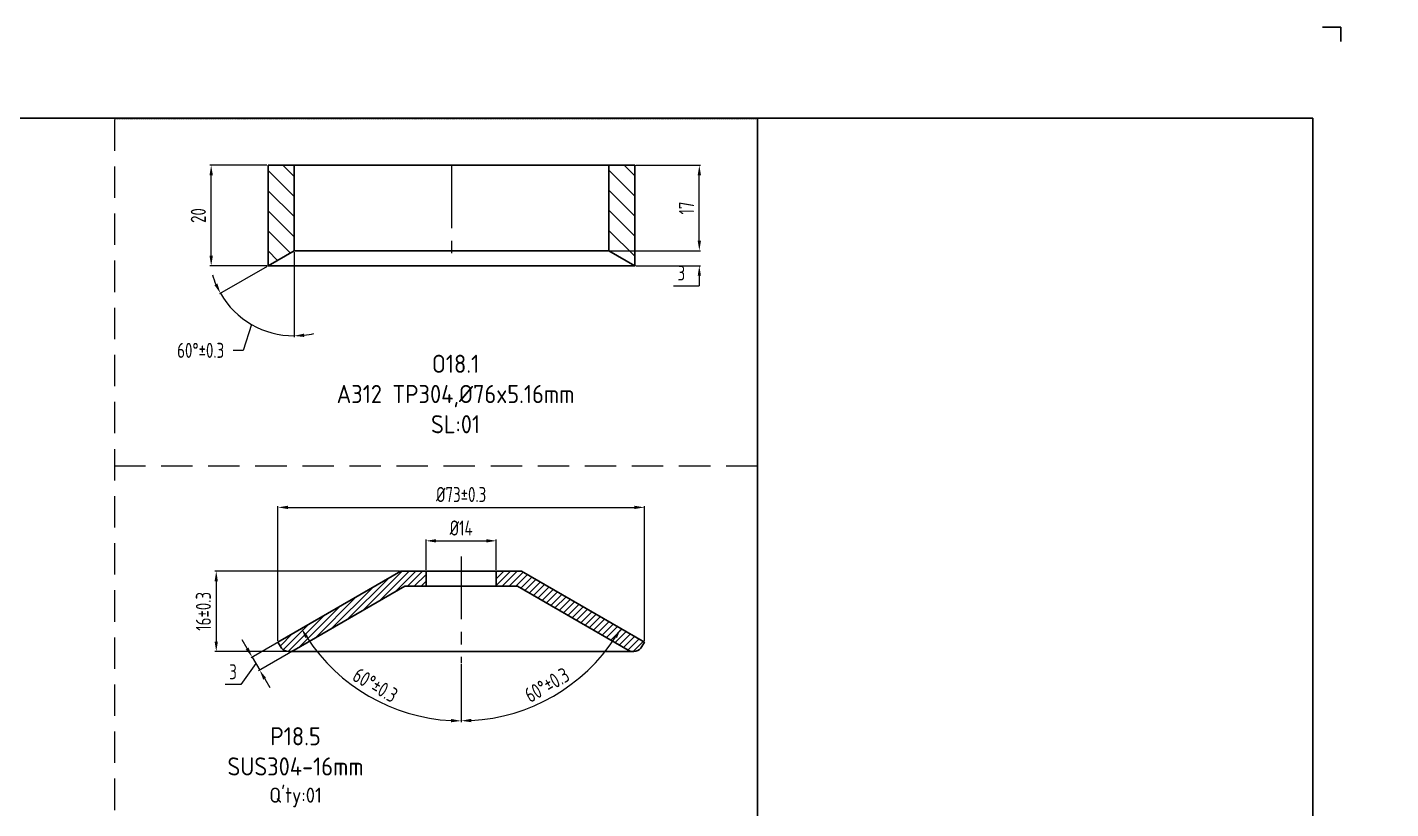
# Model space of a CAD drawing. Header units: millimetres. Extents: x -46397 to 283259, y -8690 to 23983.
# Drawn here: x 186228.2 to 186499.7, y -1654.1 to -1498.5 of the extents above; entities that cross this region are included whole.
import ezdxf
from ezdxf import colors
from ezdxf.entities.mleader import LeaderData, LeaderLine
from ezdxf.math import Vec2, Vec3

# ---------------------------------------------------------------- set-up
doc = ezdxf.new("R2010")
doc.units = ezdxf.units.MM
doc.linetypes.add('CENTER', pattern=[2, 1.25, -0.25, 0.25, -0.25])
doc.linetypes.add('HIDDEN', pattern=[0.375, 0.25, -0.125])
doc.layers.get('Defpoints').update_dxf_attribs({"lineweight": 0})
for name, color, linetype, lineweight in [('4.KICH THUOC', 3, 'Continuous', 9), ('Dtext', 255, 'Continuous', 20), ('DUONGCHINH', 7, 'Continuous', 25), ('mD_HATCH', 8, 'Continuous', 0), ('mDƯỜNG KHUẤT', 251, 'HIDDEN', 5), ('mDƯỜNG TÂM', 8, 'CENTER', 0)]:
    doc.layers.add(name, color=color, linetype=linetype, lineweight=lineweight)
doc.layers.add('DIM', color=8, linetype='Continuous')
doc.styles.add('Arial', font='arial.ttf')
doc.styles.add('Chu va so', font='arial.ttf')
doc.styles.add('GHI CHÚ 1', font='isocp_IV25.ttf', dxfattribs={"width": 0.8})
doc.styles.get("Standard").update_dxf_attribs({"font": 'isocp.shx', "width": 0.8})
doc.styles.add('TCVN', font='arial.ttf')
doc.dimstyles.new('1-30SCALE', dxfattribs={"dimtxt": 75, "dimasz": 75, "dimexe": 37.5, "dimexo": 30, "dimgap": 30, "dimtad": 1, "dimtoh": 1, "dimdec": 0, "dimdsep": 46, "dimtxsty": 'GHI CHÚ 1', "dimcen": 0.09, "dimclrd": 256, "dimclre": 256, "dimclrt": 2, "dimadec": 0, "dimazin": 0, "dimtfac": 1, "dimtdec": 0, "dimtofl": 0, "dimtmove": 0, "dimatfit": 3, "dimfxl": 1, "dimlwd": 0, "dimlwe": 0, "dimarcsym": 0})
doc.dimstyles.new('1-30SCALE$2', dxfattribs={"dimtxt": 75, "dimasz": 75, "dimexe": 37.5, "dimexo": 30, "dimgap": 30, "dimtad": 1, "dimtoh": 1, "dimdec": 0, "dimdsep": 46, "dimtxsty": 'GHI CHÚ 1', "dimcen": 0.09, "dimclrd": 256, "dimclre": 256, "dimclrt": 2, "dimadec": 0, "dimazin": 0, "dimtfac": 1, "dimtdec": 0, "dimtofl": 0, "dimtmove": 0, "dimatfit": 3, "dimfxl": 1, "dimlwd": 0, "dimlwe": 0, "dimarcsym": 0})
pattern_1 = [(315, (118748.221, -16624.7966), (1.99810699, 1.99810699), [])]

# ---------------------------------------------------------------- blocks, each defined once
blk = doc.blocks.new('*D976')
at = {"layer": 'Defpoints', "color": 0, "transparency": 16777216}
for p in [(186302.58, -1606.77, 1.05), (186265.82, -1622.77), (186292.12, -1622.77, 1.05)]:
    blk.add_point(p, dxfattribs=at)
at = {"layer": 'DIM', "linetype": 'Continuous', "lineweight": 0, "transparency": 16777216}
for p, q in [((186302.33, -1606.77), (186265.57, -1606.77)), ((186265.82, -1608.77), (186265.82, -1620.77)), ((186291.87, -1622.77), (186265.57, -1622.77))]:
    blk.add_line(p, q, dxfattribs=at)
at = {"layer": 'DIM', "transparency": 16777216}
for points in [[(186265.49, -1608.77), (186266.15, -1608.77), (186265.82, -1606.77)], [(186265.49, -1620.77), (186266.15, -1620.77), (186265.82, -1622.77)]]:
    blk.add_solid(points, dxfattribs=at)
at = {"layer": 'DIM', "color": 2, "transparency": 16777216, "insert": (186263.26, -1614.77), "char_height": 3, "attachment_point": 5, "rotation": 90, "style": 'GHI CHÚ 1'}
blk.add_mtext('16%%P0.3', dxfattribs=at)
blk = doc.blocks.new('*D975')
at = {"layer": 'Defpoints', "color": 0, "transparency": 16777216}
for p in [(186351.1, -1594.06), (186278.1, -1620.91, 1.05), (186351.1, -1620.91, 1.05)]:
    blk.add_point(p, dxfattribs=at)
at = {"layer": 'DIM', "linetype": 'Continuous', "lineweight": 0, "transparency": 16777216}
for p, q in [((186278.1, -1620.66), (186278.1, -1593.81)), ((186351.1, -1620.66), (186351.1, -1593.81)), ((186280.1, -1594.06), (186349.1, -1594.06))]:
    blk.add_line(p, q, dxfattribs=at)
at = {"layer": 'DIM', "transparency": 16777216}
for points in [[(186280.1, -1593.73), (186280.1, -1594.39), (186278.1, -1594.06)], [(186349.1, -1593.73), (186349.1, -1594.39), (186351.1, -1594.06)]]:
    blk.add_solid(points, dxfattribs=at)
at = {"layer": 'DIM', "color": 2, "transparency": 16777216, "insert": (186314.6, -1591.5), "char_height": 3, "attachment_point": 5, "style": 'GHI CHÚ 1'}
blk.add_mtext('%%C73%%P0.3', dxfattribs=at)
blk = doc.blocks.new('*D1014')
at = {"layer": 'Defpoints', "color": 0, "transparency": 16777216}
for p in [(186321.6, -1600.72), (186307.6, -1606.77, 1.05), (186321.6, -1606.77, 1.05)]:
    blk.add_point(p, dxfattribs=at)
at = {"layer": 'DIM', "linetype": 'Continuous', "lineweight": 0, "transparency": 16777216}
for p, q in [((186307.6, -1606.52), (186307.6, -1600.47)), ((186309.6, -1600.72), (186319.6, -1600.72)), ((186321.6, -1606.52), (186321.6, -1600.47))]:
    blk.add_line(p, q, dxfattribs=at)
at = {"layer": 'DIM', "transparency": 16777216}
for points in [[(186309.6, -1600.39), (186309.6, -1601.05), (186307.6, -1600.72)], [(186319.6, -1600.39), (186319.6, -1601.05), (186321.6, -1600.72)]]:
    blk.add_solid(points, dxfattribs=at)
at = {"layer": 'DIM', "color": 2, "transparency": 16777216, "insert": (186314.6, -1598.17), "char_height": 3, "attachment_point": 5, "style": 'GHI CHÚ 1'}
blk.add_mtext('%%C14', dxfattribs=at)
blk = doc.blocks.new('*D1013')
at = {"layer": 'Defpoints', "color": 0, "transparency": 16777216}
for p in [(186314.6, -1603.84, 1.05), (186302.58, -1606.77, 1.05), (186278.1, -1620.91, 1.05), (186314.6, -1624.98, 1.05), (186290.99, -1627.97)]:
    blk.add_point(p, dxfattribs=at)
at = {"layer": 'DIM', "linetype": 'Continuous', "lineweight": 0, "transparency": 16777216}
blk.add_line((186314.6, -1625.23), (186314.6, -1636.82), dxfattribs=at)
blk.add_arc((186314.6, -1599.83), 36.74, 213.1197, 266.8803, dxfattribs=at)
at = {"layer": 'DIM', "transparency": 16777216}
for points in [[(186283.55, -1620.08), (186284.12, -1619.73), (186282.79, -1618.2)], [(186312.61, -1636.18), (186312.59, -1636.85), (186314.6, -1636.57)]]:
    blk.add_solid(points, dxfattribs=at)
at = {"layer": 'DIM', "color": 2, "transparency": 16777216, "insert": (186297.51, -1629.43), "char_height": 3, "attachment_point": 5, "rotation": 330, "style": 'GHI CHÚ 1'}
blk.add_mtext('60°%%P0.3', dxfattribs=at)
blk = doc.blocks.new('*D1012')
at = {"layer": 'Defpoints', "color": 0, "transparency": 16777216}
for p in [(186314.6, -1603.84, 1.05), (186326.62, -1606.77, 1.05), (186351.1, -1620.91, 1.05), (186314.6, -1624.98, 1.05), (186327.16, -1634.33)]:
    blk.add_point(p, dxfattribs=at)
at = {"layer": 'DIM', "linetype": 'Continuous', "lineweight": 0, "transparency": 16777216}
blk.add_line((186314.6, -1625.23), (186314.6, -1636.8), dxfattribs=at)
blk.add_arc((186314.6, -1599.83), 36.72, 273.1214, 326.8786, dxfattribs=at)
at = {"layer": 'DIM', "transparency": 16777216}
for points in [[(186345.07, -1619.72), (186345.63, -1620.07), (186346.4, -1618.19)], [(186316.61, -1636.83), (186316.59, -1636.16), (186314.6, -1636.55)]]:
    blk.add_solid(points, dxfattribs=at)
at = {"layer": 'DIM', "color": 2, "transparency": 16777216, "insert": (186331.68, -1629.41), "char_height": 3, "attachment_point": 5, "rotation": 30, "style": 'GHI CHÚ 1'}
blk.add_mtext('60°%%P0.3', dxfattribs=at)
blk = doc.blocks.new('*D952')
at = {"layer": 'Defpoints', "color": 0, "transparency": 16777216}
for p in [(186280.68, -1619.41, 1.05), (186282.18, -1622.01, 1.05), (186274.47, -1626.47)]:
    blk.add_point(p, dxfattribs=at)
at = {"layer": 'DIM', "linetype": 'Continuous', "lineweight": 0, "transparency": 16777216}
for p, q in [((186271.97, -1622.14), (186270.97, -1620.4)), ((186280.47, -1619.54), (186272.75, -1623.99)), ((186281.97, -1622.14), (186274.25, -1626.59)), ((186273.72, -1625.17), (186270.75, -1629.35)), ((186272.97, -1623.87), (186274.47, -1626.47)), ((186275.47, -1628.2), (186276.47, -1629.93)), ((186270.75, -1629.35), (186267.59, -1629.35))]:
    blk.add_line(p, q, dxfattribs=at)
at = {"layer": 'DIM', "transparency": 16777216}
for points in [[(186272.26, -1621.97), (186271.68, -1622.3), (186272.97, -1623.87)], [(186275.76, -1628.03), (186275.18, -1628.36), (186274.47, -1626.47)]]:
    blk.add_solid(points, dxfattribs=at)
at = {"layer": 'DIM', "color": 2, "transparency": 16777216, "insert": (186269.17, -1626.79), "char_height": 3, "attachment_point": 5, "style": 'GHI CHÚ 1'}
blk.add_mtext('3', dxfattribs=at)
blk = doc.blocks.new('*D957')
at = {"layer": 'Defpoints', "color": 0, "transparency": 16777216}
for p in [(186264.81, -1525.96), (186276.16, -1525.96), (186276.16, -1545.96)]:
    blk.add_point(p, dxfattribs=at)
at = {"layer": 'DIM', "linetype": 'Continuous', "lineweight": 0, "transparency": 16777216}
for p, q in [((186275.91, -1525.96), (186264.56, -1525.96)), ((186264.81, -1543.96), (186264.81, -1527.96)), ((186275.91, -1545.96), (186264.56, -1545.96))]:
    blk.add_line(p, q, dxfattribs=at)
at = {"layer": 'DIM', "transparency": 16777216}
for points in [[(186264.48, -1527.96), (186265.15, -1527.96), (186264.81, -1525.96)], [(186264.48, -1543.96), (186265.15, -1543.96), (186264.81, -1545.96)]]:
    blk.add_solid(points, dxfattribs=at)
at = {"layer": 'DIM', "color": 2, "transparency": 16777216, "insert": (186262.25, -1535.96), "char_height": 3, "attachment_point": 5, "rotation": 90, "style": 'GHI CHÚ 1'}
blk.add_mtext('20', dxfattribs=at)
blk = doc.blocks.new('*D1003')
at = {"layer": 'Defpoints', "color": 0, "transparency": 16777216}
for p in [(186281.32, -1525.96, 2.09), (186281.32, -1542.98, 2.09), (186281.32, -1542.98, 2.09), (186276.16, -1545.96, 2.09), (186275.53, -1558.9)]:
    blk.add_point(p, dxfattribs=at)
at = {"layer": 'DIM', "linetype": 'Continuous', "lineweight": 0, "transparency": 16777216}
for p, q in [((186281.32, -1543.23), (186281.32, -1560.17)), ((186275.95, -1546.09), (186266.44, -1551.57)), ((186272.86, -1557.65), (186271.16, -1562.8)), ((186271.16, -1562.8), (186269.16, -1562.8))]:
    blk.add_line(p, q, dxfattribs=at)
for start, end in [(196.4576, 203.2288), (210, 270), (276.7712, 283.5424)]:
    blk.add_arc((186281.32, -1542.98), 16.93, start, end, dxfattribs=at)
at = {"layer": 'DIM', "transparency": 16777216}
for points in [[(186266.06, -1549.51), (186265.46, -1549.81), (186266.66, -1551.45)], [(186283.34, -1560.13), (186283.3, -1559.47), (186281.32, -1559.92)]]:
    blk.add_solid(points, dxfattribs=at)
at = {"layer": 'DIM', "color": 2, "transparency": 16777216, "insert": (186262.72, -1562.8), "char_height": 3, "attachment_point": 5, "style": 'GHI CHÚ 1'}
blk.add_mtext('60°%%P0.3', dxfattribs=at)
blk = doc.blocks.new('*D958')
at = {"layer": 'Defpoints', "color": 0, "transparency": 16777216}
for p in [(186344, -1542.98, 2.09), (186362.03, -1542.98), (186349.16, -1545.96, 2.09)]:
    blk.add_point(p, dxfattribs=at)
at = {"layer": 'DIM', "linetype": 'Continuous', "lineweight": 0, "transparency": 16777216}
for p, q in [((186362.03, -1540.98), (186362.03, -1538.98)), ((186344.25, -1542.98), (186362.28, -1542.98)), ((186349.41, -1545.96), (186362.28, -1545.96)), ((186356.87, -1549.96), (186362.03, -1549.96)), ((186362.03, -1547.96), (186362.03, -1549.96))]:
    blk.add_line(p, q, dxfattribs=at)
at = {"layer": 'DIM', "transparency": 16777216}
for points in [[(186361.7, -1540.98), (186362.36, -1540.98), (186362.03, -1542.98)], [(186361.7, -1547.96), (186362.36, -1547.96), (186362.03, -1545.96)]]:
    blk.add_solid(points, dxfattribs=at)
at = {"layer": 'DIM', "color": 2, "transparency": 16777216, "insert": (186358.45, -1547.4), "char_height": 3, "attachment_point": 5, "style": 'GHI CHÚ 1'}
blk.add_mtext('3', dxfattribs=at)
blk = doc.blocks.new('*D959')
at = {"layer": 'Defpoints', "color": 0, "transparency": 16777216}
for p in [(186349.16, -1525.96, 2.09), (186362.03, -1525.96), (186344, -1542.98, -2.09)]:
    blk.add_point(p, dxfattribs=at)
at = {"layer": 'DIM', "linetype": 'Continuous', "lineweight": 0, "transparency": 16777216}
for p, q in [((186349.41, -1525.96), (186362.28, -1525.96)), ((186362.03, -1540.98), (186362.03, -1527.96)), ((186344.25, -1542.98), (186362.28, -1542.98))]:
    blk.add_line(p, q, dxfattribs=at)
at = {"layer": 'DIM', "transparency": 16777216}
for points in [[(186361.7, -1527.96), (186362.36, -1527.96), (186362.03, -1525.96)], [(186361.7, -1540.98), (186362.36, -1540.98), (186362.03, -1542.98)]]:
    blk.add_solid(points, dxfattribs=at)
at = {"layer": 'DIM', "color": 2, "transparency": 16777216, "insert": (186359.48, -1534.47), "char_height": 3, "attachment_point": 5, "rotation": 90, "style": 'GHI CHÚ 1'}
blk.add_mtext('17', dxfattribs=at)
blk = doc.blocks.new('*U1828')
at = {"lineweight": 25, "elevation": -0.01}
blk.add_lwpolyline([(501.24, 346.88), (505.27, 346.88), (505.27, 343.77)], dxfattribs=at)
at = {"lineweight": 25}
for points in [[(0, 0), (499.12, 0), (499.12, 326.95), (0, 326.95)], [(0, 0), (377.38, 0), (377.38, 326.95), (0, 326.95)]]:
    blk.add_lwpolyline(points, close=True, dxfattribs=at)
at = {"layer": 'Dtext', "ltscale": 0.1}
for tag, p, height, style in [('REV_3', (380.6, 122.8), 2.17, 'TCVN'), ('FOR_APPROVAL3', (402.34, 122.65, -0.02), 2.61, 'TCVN'), ('REV_2', (380.6, 114.69), 2.17, 'TCVN'), ('FOR_APPROVAL2', (402.34, 114.53, -0.02), 2.61, 'TCVN'), ('REV_1', (380.6, 106.57), 2.17, 'TCVN'), ('FOR_APPROVAL1', (402.34, 106.42, -0.02), 2.61, 'TCVN'), ('REV_0', (380.6, 98.45), 2.17, 'TCVN'), ('NGUOI_VE', (425.5, 98.34, -0.02), 2.61, 'TCVN'), ('NGUOI_KIEM_2', (448.55, 98.34, -0.02), 2.61, 'TCVN'), ('NGUOI_DUYET', (476.4, 98.34, -0.02), 2.61, 'TCVN'), ('1.1_A4', (477.79, 4.95, -0.02), 2.61, 'Chu va so'), ('A4_A4', (486.47, 4.95, -0.02), 2.61, 'Chu va so'), ('REV.', (493.62, 4.95, -0.02), 2.61, 'Chu va so')]:
    blk.add_attdef(tag, p, '', height=height, dxfattribs=dict(at, style=style))
for tag, p, height, style, width in [('NGAY_REV03', (386.11, 122.65, -0.02), 2.26, 'TCVN', 0.95), ('NGAY_REV02', (386.11, 114.53, -0.02), 2.26, 'TCVN', 0.95), ('NGAY_REV01', (386.11, 106.42, -0.02), 2.26, 'TCVN', 0.95), ('NGAY_REV0', (386.11, 98.3, -0.02), 2.26, 'TCVN', 0.95), ('DWD.NO', (385.9, 2.12, -0.02), 3.48, 'Chu va so', 0.85)]:
    blk.add_attdef(tag, p, '', height=height, dxfattribs=dict(at, style=style, width=width))
at = {"layer": 'Dtext', "lineweight": 25, "ltscale": 0.1, "style": 'Chu va so'}
for tag, p, height in [('PROJECT_CODE', (411.04, 40.87), 5.22), ('TITLE1', (388.45, 31.17, -0.02), 3.48), ('TITLE2', (388.45, 22.99, -0.02), 3.48), ('TITLE3', (388.45, 14.87, -0.02), 3.48)]:
    blk.add_attdef(tag, p, '', height=height, dxfattribs=at)

msp = doc.modelspace()

# ---------------------------------------------------------------- hatches: boundary and pattern name
at = {"layer": 'mD_HATCH'}
h = msp.add_hatch(dxfattribs=at)
h.set_pattern_fill('ANSI31', color=251, scale=0.89, angle=-90, style=0)
h.set_pattern_definition(pattern_1)
h.paths.add_polyline_path([(186281.32, -1542.98), (186281.32, -1525.96), (186276.16, -1525.96), (186276.16, -1545.96)], flags=0)
h = msp.add_hatch(dxfattribs=at)
h.set_pattern_fill('ANSI31', color=251, scale=0.89, angle=-90, style=0)
h.set_pattern_definition(pattern_1)
h.paths.add_polyline_path([(186344, -1525.96), (186344, -1542.98), (186349.16, -1545.96), (186349.16, -1525.96)], flags=0)
h = msp.add_hatch(dxfattribs=at)
h.set_pattern_fill('ANSI31', color=251, scale=0.3, style=0)
h.set_pattern_definition([(45, (97417.1236, 239403.9186), (-0.673519209, 0.673519209), [])])
edge = h.paths.add_edge_path()
edge.add_line((186321.6, -1609.77), (186325.82, -1609.77))
edge.add_line((186325.82, -1609.77), (186347.87, -1622.5))
edge.add_arc((186348.87, -1620.77), 2, 240, 330)
edge.add_line((186350.6, -1621.77), (186351.1, -1620.91))
edge.add_line((186351.1, -1620.91), (186326.62, -1606.77))
edge.add_line((186326.62, -1606.77), (186321.6, -1606.77))
edge.add_line((186321.6, -1606.77), (186321.6, -1609.77))
edge = h.paths.add_edge_path()
edge.add_line((186307.6, -1609.77), (186303.38, -1609.77))
edge.add_line((186303.38, -1609.77), (186281.33, -1622.5))
edge.add_arc((186280.33, -1620.77), 2, 210, 300, ccw=False)
edge.add_line((186278.6, -1621.77), (186278.1, -1620.91))
edge.add_line((186278.1, -1620.91), (186302.58, -1606.77))
edge.add_line((186302.58, -1606.77), (186307.6, -1606.77))
edge.add_line((186307.6, -1606.77), (186307.6, -1609.77))

# ---------------------------------------------------------------- linework, layer by layer
at = {"layer": 'DUONGCHINH'}
for p, q in [((186276.16, -1525.96, -0.15), (186276.16, -1545.96, -0.15)), ((186276.16, -1525.96, -0.15), (186349.16, -1525.96, -0.15)), ((186281.32, -1525.96, -0.15), (186281.32, -1542.98, -0.15)), ((186344, -1542.98, -0.15), (186344, -1525.96, -0.15)), ((186349.16, -1545.96, -0.15), (186349.16, -1525.96, -0.15)), ((186276.16, -1545.96, -0.15), (186281.32, -1542.98, -0.15)), ((186281.32, -1542.98, -0.15), (186344, -1542.98, -0.15)), ((186349.16, -1545.96, -0.15), (186344, -1542.98, -0.15)), ((186276.16, -1545.96, -0.15), (186349.16, -1545.96, -0.15)), ((186280.33, -1622.77, -1.2), (186348.87, -1622.77, -1.2))]:
    msp.add_line(p, q, dxfattribs=at)
at = {"layer": 'DUONGCHINH', "elevation": -1.2}
for points in [[(186307.6, -1609.77), (186303.38, -1609.77), (186281.33, -1622.5, -0.414214), (186278.6, -1621.77), (186278.1, -1620.91), (186302.58, -1606.77), (186307.6, -1606.77)], [(186321.6, -1609.77), (186325.82, -1609.77), (186347.87, -1622.5, 0.414214), (186350.6, -1621.77), (186351.1, -1620.91), (186326.62, -1606.77), (186321.6, -1606.77)]]:
    msp.add_lwpolyline(points, format="xyb", close=True, dxfattribs=at)
msp.add_lwpolyline([(186307.6, -1606.77), (186321.6, -1606.77), (186321.6, -1609.77), (186307.6, -1609.77)], close=True, dxfattribs=at)
at = {"layer": 'mDƯỜNG KHUẤT', "ltscale": 25, "elevation": -0.15}
for points in [[(186373.6, -1516.63), (186373.6, -1813.69), (186245.6, -1813.69), (186245.6, -1516.63)], [(186373.6, -1585.87), (186245.6, -1585.87)]]:
    msp.add_lwpolyline(points, dxfattribs=at)
at = {"layer": 'mDƯỜNG KHUẤT', "elevation": -0.15}
msp.add_lwpolyline([(186245.6, -1516.63), (186373.6, -1516.63)], dxfattribs=at)
at = {"layer": 'mDƯỜNG TÂM', "ltscale": 10}
for p, q in [((186312.66, -1525.96, -0.15), (186312.66, -1545.96, -0.15)), ((186314.6, -1603.84, -1.2), (186314.6, -1624.98, -1.2))]:
    msp.add_line(p, q, dxfattribs=at)

# ---------------------------------------------------------------- texts
at = {"char_height": 3.6082, "attachment_point": 1, "style": 'Arial'}
for s, width, heights, insert in [('\\pxqc;{\\Fisocp|c0;O18.1\\P\\C7;A312 TP304,%%C76x5.16mm\\PSL:01}', 63.22, [24.03], (186281.87, -1563.67, -0.15)), ("\\pxqc;{\\Fisocp|c0;P18.5\\P\\C7;SUS304\\C0;-16mm\\P\\H0.83333x;Q'ty:01}", 41.5949, [16.19], (186260.82, -1637.82, -0.15))]:
    msp.add_mtext_dynamic_manual_height_columns(s, width=width, gutter_width=0.564, heights=heights, dxfattribs=dict(at, insert=insert))

# ---------------------------------------------------------------- dimensions: what is measured, and where the dimension line sits
at = {"layer": 'DIM'}
dim = msp.add_angular_dim_2l(base=(186275.53, -1558.9), line1=((186281.32, -1525.96, -0.15), (186281.32, -1542.98, -0.15)), line2=((186276.16, -1545.96, -0.15), (186281.32, -1542.98, -0.15)), dimstyle='1-30SCALE$2', override={"dimtxt": 3, "dimasz": 2, "dimexe": 0.25, "dimexo": 0.25, "dimgap": 1, "dimpost": '%%P0.3', "dimtmove": 1}, dxfattribs=at)
dim.commit()
dim.dimension.update_dxf_attribs({"geometry": '*D1003', "text_midpoint": (186262.72, -1562.8, -2.25), "dimtype": 162})
for base, p1, p2, override, picture, middle in [((186264.81, -1525.96, -2.25), (186276.16, -1545.96, -2.25), (186276.16, -1525.96, -2.25), {"dimtxt": 3, "dimasz": 2, "dimexe": 0.25, "dimexo": 0.25, "dimgap": 1, "dimtmove": 1}, '*D957', (186262.25, -1535.96, -2.25)), ((186362.03, -1525.96, -0.15), (186344, -1542.98, -2.25), (186349.16, -1525.96, 1.94), {"dimtxt": 3, "dimasz": 2, "dimexe": 0.25, "dimexo": 0.25, "dimgap": 1, "dimtmove": 1}, '*D959', (186359.48, -1534.47, -0.15)), ((186265.82, -1622.77, -2.25), (186302.58, -1606.77, -1.2), (186292.12, -1622.77, -1.2), {"dimtxt": 3, "dimasz": 2, "dimexe": 0.25, "dimexo": 0.25, "dimgap": 1, "dimpost": '%%P0.3', "dimtmove": 1}, '*D976', (186263.26, -1614.77, -2.25))]:
    dim = msp.add_linear_dim(base=base, p1=p1, p2=p2, angle=90, dimstyle='1-30SCALE', override=override, dxfattribs=at)
    dim.commit()
    dim.dimension.update_dxf_attribs({"geometry": picture, "text_midpoint": middle})
for base, p1, p2, angle, picture, middle, dimtype in [((186362.03, -1542.98, -2.25), (186349.16, -1545.96, -0.15), (186344, -1542.98, -0.15), 90, '*D958', (186362.03, -1549.96, -2.25), 160), ((186274.47, -1626.47, -3.29), (186280.68, -1619.41, -2.25), (186282.18, -1622.01, -2.25), 300, '*D952', (186269.75, -1629.35, -3.29), 161)]:
    dim = msp.add_linear_dim(base=base, p1=p1, p2=p2, angle=angle, dimstyle='1-30SCALE', override={"dimtxt": 3, "dimasz": 2, "dimexe": 0.25, "dimexo": 0.25, "dimgap": 1, "dimtmove": 1}, dxfattribs=at)
    dim.commit()
    dim.dimension.update_dxf_attribs({"geometry": picture, "text_midpoint": middle, "dimtype": dimtype})
for base, p1, p2, override, picture, middle in [((186351.1, -1594.06, -2.25), (186278.1, -1620.91, -1.2), (186351.1, -1620.91, -1.2), {"dimtxt": 3, "dimasz": 2, "dimexe": 0.25, "dimexo": 0.25, "dimgap": 1, "dimpost": '%%P0.3', "dimtmove": 1}, '*D975', (186314.6, -1591.5, -2.25)), ((186321.6, -1600.72, -2.25), (186307.6, -1606.77, -1.2), (186321.6, -1606.77, -1.2), {"dimtxt": 3, "dimasz": 2, "dimexe": 0.25, "dimexo": 0.25, "dimgap": 1, "dimtmove": 1}, '*D1014', (186314.6, -1598.17, -2.25))]:
    dim = msp.add_linear_dim(base=base, p1=p1, p2=p2, text='%%C<>', dimstyle='1-30SCALE', override=override, dxfattribs=at)
    dim.commit()
    dim.dimension.update_dxf_attribs({"geometry": picture, "text_midpoint": middle})
for base, line1, line2, picture, middle in [((186290.99, -1627.97), ((186278.1, -1620.91, -1.2), (186302.58, -1606.77, -1.2)), ((186314.6, -1603.84, -1.2), (186314.6, -1624.98, -1.2)), '*D1013', (186297.51, -1629.43, -2.25)), ((186327.16, -1634.33), ((186314.6, -1603.84, -1.2), (186314.6, -1624.98, -1.2)), ((186351.1, -1620.91, -1.2), (186326.62, -1606.77, -1.2)), '*D1012', (186331.68, -1629.41, -2.25))]:
    dim = msp.add_angular_dim_2l(base=base, line1=line1, line2=line2, dimstyle='1-30SCALE$2', override={"dimtxt": 3, "dimasz": 2, "dimexe": 0.25, "dimexo": 0.25, "dimgap": 1, "dimpost": '%%P0.3', "dimtmove": 1}, dxfattribs=at)
    dim.commit()
    dim.dimension.update_dxf_attribs({"geometry": picture, "text_midpoint": middle})

# ---------------------------------------------------------------- leaders
at = {"layer": '4.KICH THUOC', "color": 1, "ltscale": 5}
ml = msp.add_multileader_mtext('Standard', dxfattribs=at)
ml.set_content('{\\Fisocp|c0;PP2}', color=1)
ml.set_leader_properties(color=3, lineweight=9)
ml.build(insert=Vec2(0, 0))
ml.multileader.update_dxf_attribs({"has_dogleg": 0, "text_left_attachment_type": 5, "text_right_attachment_type": 6, "dogleg_length": 0.125, "arrow_head_size": 3, "scale": 300})
ctx = ml.context
ctx.base_point, ctx.scale, ctx.char_height, ctx.arrow_head_size, ctx.landing_gap_size, ctx.plane_origin = Vec3(185139.09, -1613.02, -3.29), 300, 5.4, 3, 2.86, Vec3(185204.72, -1610.4, -3.29)
ctx.left_attachment, ctx.right_attachment = 5, 6
notes = []
notes.append((ctx, [(1, (1, 1, 0), (185134.32, -1613.02, -3.29), (1, 0), 4.76, [(0, [(185117.55, -1628.43, -3.29)], 0, [])])]))
ctx.mtext.insert, ctx.mtext.width, ctx.mtext.flow_direction = Vec3(185141.94, -1606.54, -3.29), 14.3355, 5
ml = msp.add_multileader_mtext('Standard', dxfattribs=at)
ml.set_content('PP3', color=1)
ml.set_leader_properties(color=3, lineweight=9)
ml.build(insert=Vec2(0, 0))
ml.multileader.update_dxf_attribs({"has_dogleg": 0, "text_left_attachment_type": 5, "text_right_attachment_type": 6, "dogleg_length": 0.125, "arrow_head_size": 3, "scale": 300})
ctx = ml.context
ctx.base_point, ctx.scale, ctx.char_height, ctx.arrow_head_size, ctx.landing_gap_size, ctx.plane_origin = Vec3(185066.11, -1617.47, -5.35), 300, 5.4, 3, 2.86, Vec3(185205.52, -1627.66, -5.35)
ctx.left_attachment, ctx.right_attachment = 5, 6
notes.append((ctx, [(0, (1, 1, 0), (185085.41, -1617.47, -5.35), (-1, 0), 4.76, [(1, [(185108.05, -1636.99, -5.35), (185108.05, -1644.49, -5.35)], 0, [])])]))
ctx.mtext.insert, ctx.mtext.width, ctx.mtext.flow_direction = Vec3(185068.97, -1610.99, -5.35), 14.3355, 5
for ctx, leaders in notes:
    for number, flags, end, landing, length, lines in leaders:
        leader = LeaderData()
        leader.index, (leader.has_last_leader_line, leader.has_dogleg_vector, leader.attachment_direction) = number, flags
        leader.last_leader_point, leader.dogleg_vector, leader.dogleg_length = Vec3(end), Vec3(landing), length
        for number, points, colour, breaks in lines:
            line = LeaderLine()
            line.index, line.vertices, line.color, line.breaks = number, Vec3.list(points), colors.encode_raw_color(colour), breaks
            leader.lines.append(line)
        ctx.leaders.append(leader)

# ---------------------------------------------------------------- next in the draw order: block references
at = {"xscale": 0.9084576280678549, "yscale": 0.9084576280678549, "zscale": 0.9084576280678549}
msp.add_blockref('*U1828', (186030.76, -1813.61, -0.15), dxfattribs=at)

doc.saveas('drawing.dxf')
